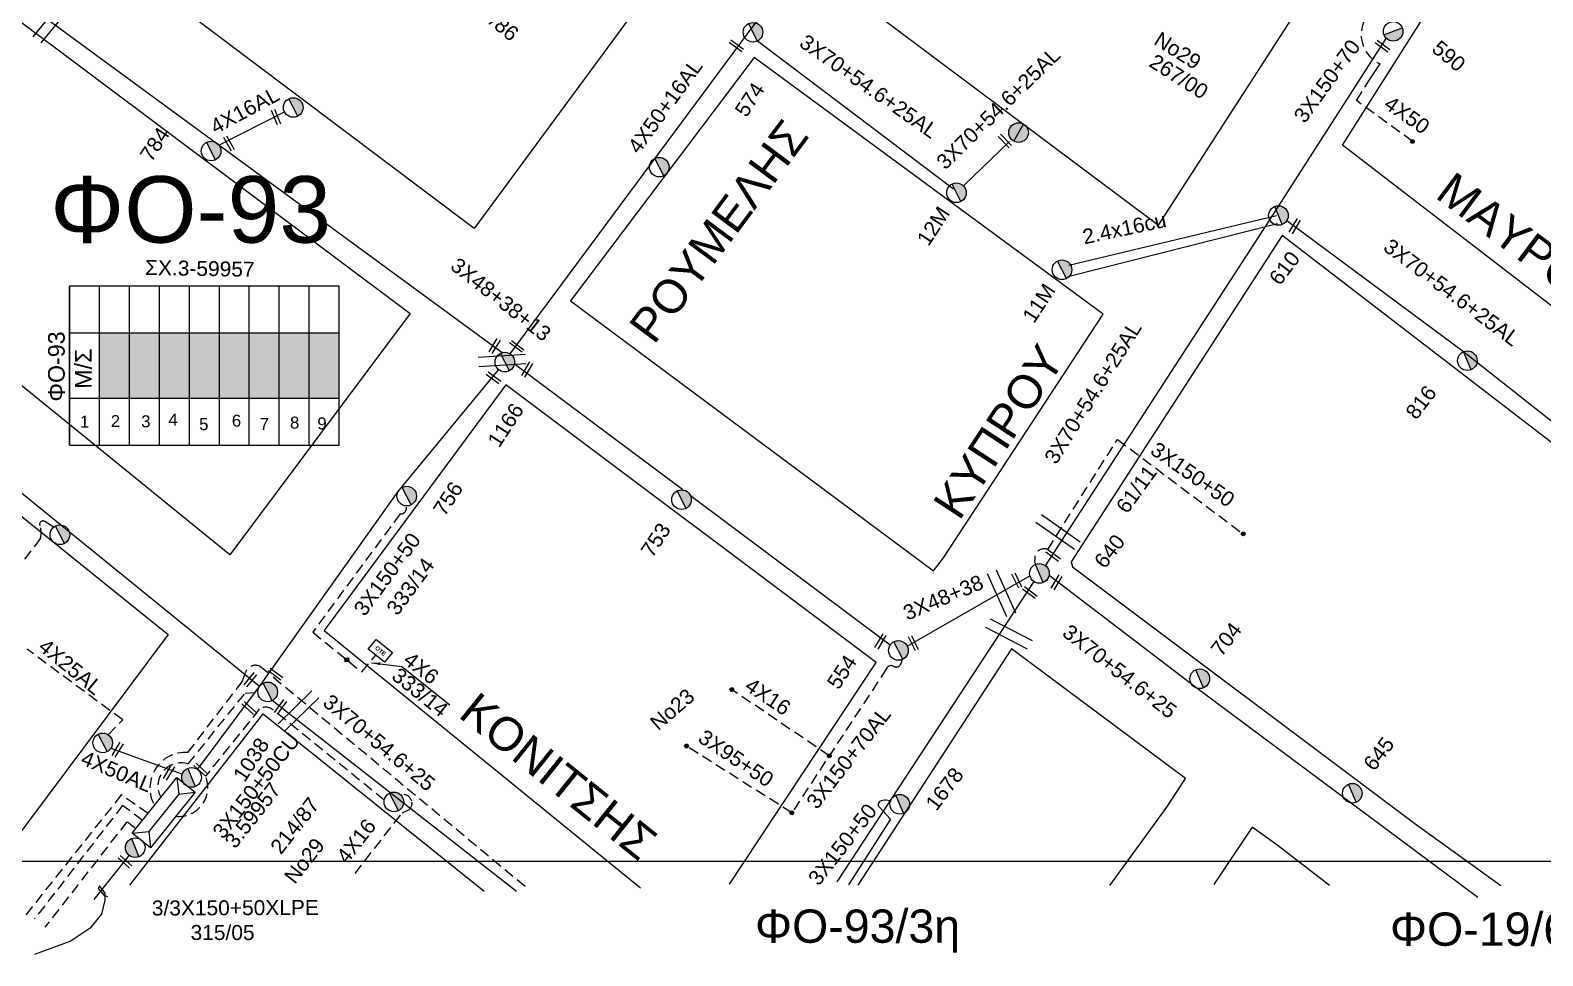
# Model space of a CAD drawing. Header units: millimetres. Extents: x 918 to 3138, y 719 to 1759.
# Drawn here: x 2110.2 to 2292, y 732.2 to 843.5 of the extents above; entities that cross this region are included whole.
import ezdxf
from ezdxf.enums import TextEntityAlignment as Align

# ---------------------------------------------------------------- set-up
doc = ezdxf.new("R2010")
doc.units = ezdxf.units.MM
doc.header["$LTSCALE"] = 0.5
doc.linetypes.add('DASHED', pattern=[19.05, 12.7, -6.35])
for name, color, linetype in [('Pillar OTE', 7, 'Continuous'), ('Άγνωστα', 7, 'Continuous'), ('Ασφαλειοκιβώτια Χ.Τ 9 αναχωρήσεων', 7, 'Continuous'), ('Γυμνά εναέρια ΧΤ (3Φ)   4x50AL', 7, 'Continuous'), ('Γυμνά εναέρια ΧΤ και ΦΟΠ (3Φ)   4x50+16AL', 7, 'Continuous'), ('Εναέρια παροχή ΧΤ 4x16', 7, 'SYN_LINE'), ('Επιγραφές - Σχήματα', 7, 'Continuous'), ('Καλώδια ΧΤ   3x150+50AL', 7, 'DASHED'), ('Καλώδια ΧΤ   3x150+50CU', 7, 'DASHED'), ('Καλώδια ΧΤ   3x150+70AL', 7, 'DASHED'), ('Καλώδια ΧΤ   3x95+50CU', 7, 'DASHED'), ('Μηχανική τομή', 7, 'Continuous'), ('Στύλος Ξύλινος', 7, 'Continuous'), ('Στύλος Ξύλινος @ 1', 7, 'Continuous'), ('Στύλος ΦΜ', 7, 'Continuous'), ('Στύλος ΦΜ @ 1', 7, 'Continuous'), ('Συνδέσεις', 7, 'Continuous'), ('Συνεστραμμένα ΧΤ   3x70+54.6+25 AL', 7, 'SYN_LINE'), ('Τομή', 7, 'Continuous'), ('Υποσταθμός εναέριος 2 στύλων', 7, 'Continuous'), ('Υποσταθμός πόλεως', 7, 'Continuous'), ('Υπόβαθρο ΔΕΗ', 7, 'Continuous'), ('Υπόγεια καλώδια Παροχών ΧΤ   4x16AL', 7, 'DASHED'), ('Υπόγεια καλώδια Παροχών ΧΤ   4x6', 7, 'DASHED')]:
    doc.layers.add(name, color=color, linetype=linetype)
doc.styles.add('arial', font='ARIAL.TTF')
doc.styles.get("Standard").update_dxf_attribs({"font": 'ARIAL.TTF'})
doc.linetypes.add('SYN_LINE', pattern='A,0.5,-0.0001,["/\\/\\/\\/",Standard,S=0.1,R=0,X=0,Y=-0.05],-0.25', length=0.7501)
doc.dimstyles.new('ISO-25', dxfattribs={"dimtxt": 2.5, "dimasz": 2.5, "dimexe": 1.25, "dimexo": 0.625, "dimtad": 1, "dimtxsty": 'Standard', "dimcen": 2.5, "dimadec": 0, "dimazin": 0, "dimtfac": 1, "dimtmove": 0, "dimatfit": 3, "dimfxl": 1, "dimarcsym": 0})

# ---------------------------------------------------------------- blocks, each defined once
blk = doc.blocks.new('ΑΣΦΑΛΕΙΟΚΙΒΩΤΙΟ ΥΠΟΣΤΑΘΜΟΥ 9 ΑΝΑΧΩΡΗΣΕΩΝ')
at = {"layer": 'Ασφαλειοκιβώτια Χ.Τ 9 αναχωρήσεων', "ltscale": 40}
for p, q in [((-23.8, 40.36), (24.02, 40.36)), ((-9.72, 40.36), (-9.72, -40.64)), ((9.94, 40.36), (9.94, -40.64)), ((-23.8, 31.36), (24.02, 31.36)), ((-23.8, 22.36), (24.02, 22.36)), ((-23.8, 13.36), (24.02, 13.36)), ((-23.8, 4.36), (24.02, 4.36)), ((-23.8, -4.64), (24.02, -4.64)), ((-23.8, -13.64), (24.02, -13.64)), ((-23.8, -22.64), (24.02, -22.64)), ((-23.8, -31.64), (24.02, -31.64))]:
    blk.add_line(p, q, dxfattribs=at)
at = {"layer": 'Ασφαλειοκιβώτια Χ.Τ 9 αναχωρήσεων'}
blk.add_lwpolyline([(-23.8, -40.64), (24.02, -40.64), (24.02, 40.36), (-23.8, 40.36)], close=True, dxfattribs=at)
for s, p in [('1', (-18.54, 37.25)), ('2', (-18.39, 27.98)), ('3', (-18.45, 18.85)), ('4', (-17.96, 10.67)), ('5', (-19.3, 1.44)), ('6', (-18.25, -8.4)), ('7', (-19.23, -16.79)), ('8', (-18.84, -25.86)), ('9', (-19.09, -34.08))]:
    blk.add_text(s, height=3.6, rotation=270, dxfattribs=at).set_placement(p)
at = {"layer": 'Ασφαλειοκιβώτια Χ.Τ 9 αναχωρήσεων', "ltscale": 40}
for tag, height, p in [('ΟΝΟΜΑ', 5, (-0.16, 44.31)), ('ΚΕΙΜΕΝΟ 1', 2, (17.06, 35.59)), ('ΚΕΙΜΕΝΟ 2', 2, (17.06, 26.88)), ('ΚΕΙΜΕΝΟ 3', 2, (17.06, 17.69)), ('ΚΕΙΜΕΝΟ 4', 2, (17.06, 8.71)), ('ΚΕΙΜΕΝΟ 5', 2, (17.06, -0.13)), ('ΚΕΙΜΕΝΟ 6', 2, (17.06, -9.05)), ('ΚΕΙΜΕΝΟ 7', 2, (17.06, -18.13)), ('ΚΕΙΜΕΝΟ 8', 2, (17.06, -26.85)), ('ΚΕΙΜΕΝΟ 9', 2, (17.06, -35.99)), ('ΣΧ', 2, (-0.1, -42.64))]:
    blk.add_attdef(tag, text='', height=height, dxfattribs=at).set_placement(p, align=Align.MIDDLE_CENTER)
blk = doc.blocks.new('ΜΗΧΑΝΙΚΗ ΤΟΜΗ')
at = {"layer": 'Μηχανική τομή', "ltscale": 40}
for p, q in [((-1.89, 0.78), (1.89, 0.78)), ((1.89, 0), (-1.89, 0))]:
    blk.add_line(p, q, dxfattribs=at)
blk = doc.blocks.new('ΤΟΜΗ')
at = {"layer": 'Τομή', "ltscale": 40}
for p, q in [((-5.68, 0), (5.68, 0)), ((5.68, -2.33), (-5.68, -2.33))]:
    blk.add_line(p, q, dxfattribs=at)
blk = doc.blocks.new('ΥΠΑΡΧΩΝ ΤΣΙΜΕΝΤΕΝΙΟΣ ΣΤΥΛΟΣ')
at = {"layer": 'Στύλος ΦΜ'}
blk.add_hatch(color=7, dxfattribs=at).paths.add_polyline_path([(-1.29, -2.28, 0.574793), (2.62, 0, 0.268822), (1.3, 2.27)])
at = {"layer": 'Στύλος ΦΜ', "color": 7}
blk.add_line((-1.29, -2.28), (1.3, 2.27), dxfattribs=at)
blk.add_circle((0, 0), 2.62, dxfattribs=at)
at = {"layer": 'Στύλος ΦΜ', "flags": 4}
for tag, p in [('ΑΡΙΘΜΟΣ', (-4.68, 8.05)), ('ΤΥΠΟΣ', (-4.91, 3.03))]:
    blk.add_attdef(tag, p, '', height=4, dxfattribs=at)
blk = doc.blocks.new('ΥΠΟΣΤΑΘΜΟΣ ΕΝΑΕΡΙΟΣ ΕΠΙ 2 ΣΤΥΛΩΝ')
at = {"layer": 'Υποσταθμός εναέριος 2 στύλων', "linetype": 'Continuous'}
for points in [[(-11.97, -2.11, 0.574793), (-8.45, -0.07, 0.268822), (-9.64, 1.98)], [(9.68, -2.15, 0.574793), (13.19, -0.1, 0.268822), (12.01, 1.95)]]:
    blk.add_hatch(color=256, dxfattribs=at).paths.add_polyline_path(points)
for p, q in [((-11.97, -2.11), (-9.64, 1.98)), ((9.68, -2.15), (12.01, 1.95))]:
    blk.add_line(p, q, dxfattribs=at)
for centre in [(-10.81, -0.07), (10.84, -0.1)]:
    blk.add_circle(centre, 2.36, dxfattribs=at)
at = {"layer": 'Υποσταθμός πόλεως', "linetype": 'Continuous', "ltscale": 40}
blk.add_lwpolyline([(-8.57, 2.82), (8.57, 2.82), (8.57, -2.82), (-8.57, -2.82)], close=True, dxfattribs=at)
for points in [[(-5.75, 0), (-8.57, 2.82)], [(-8.57, -2.82), (-5.75, 0)], [(-5.75, 0), (5.75, 0)], [(5.75, 0), (8.57, 2.82)], [(8.57, -2.82), (5.75, 0)]]:
    blk.add_lwpolyline(points, dxfattribs=at)
at = {"layer": 'Υποσταθμός εναέριος 2 στύλων', "ltscale": 40, "flags": 1}
for tag, p in [('ΜΕΤΑΣΧΗΜΑΤΙΣΜΟΣ', (14.09, 2.51)), ('ΙΣΧΥΣ', (14.07, -0.28)), ('ΑΡΙΘΜΟΣ', (14.19, -3))]:
    blk.add_attdef(tag, p, '', height=1.8, dxfattribs=at)
blk = doc.blocks.new('_ΣΥΝΔΕΣΗ')
at = {"layer": 'Συνδέσεις', "linetype": 'SYN_LINE', "ltscale": 40}
blk.add_hatch(color=256, dxfattribs=at).paths.add_polyline_path([(0.5, -0.01, 1), (-0.5, -0.01, 1)])
at = {"layer": 'Συνδέσεις'}
blk.add_circle((0, -0.01), 0.5, dxfattribs=at)
blk = doc.blocks.new('TSONTA XT1')
at = {"ltscale": 40}
h = blk.add_hatch(color=256, dxfattribs=at)
h.dxf.hatch_style = 1
h.paths.add_polyline_path([(595.96, 2487.66), (597.07, 2488.77), (595.96, 2489.87), (594.85, 2488.77)])
blk.add_lwpolyline([(594.85, 2488.77), (595.96, 2489.87), (597.07, 2488.77), (595.96, 2487.66)], close=True, dxfattribs=at)
blk = doc.blocks.new('PILLAR ΟΤΕ')
at = {"layer": 'Pillar OTE', "ltscale": 40}
blk.add_lwpolyline([(-3.31, 2.02), (3.39, 2.02), (3.39, -1.99), (-3.31, -1.99)], close=True, dxfattribs=at)
at = {"layer": 'Pillar OTE', "insert": (-1.81, 0.71), "char_height": 1.3575, "width": 109.961, "attachment_point": 1}
blk.add_mtext('{\\fArial|b1|i0|c161|p34;OTE}', dxfattribs=at)
blk = doc.blocks.new('ΥΠΑΡΧΩΝ ΞΥΛΙΝΟΣ ΣΤΥΛΟΣ')
at = {"layer": 'Στύλος Ξύλινος'}
h = blk.add_hatch(color=7, dxfattribs=at)
h.paths.add_polyline_path([(-2.62, 0, 0.270008), (-1.29, -2.28), (1.3, 2.27, 0.576266)])
h.paths.add_polyline_path([(-1.29, -2.28, 0.574793), (2.62, 0, 0.268822), (1.3, 2.27)])
at = {"layer": 'Στύλος Ξύλινος', "color": 7}
blk.add_line((-1.29, -2.28), (1.3, 2.27), dxfattribs=at)
blk.add_circle((0, 0), 2.62, dxfattribs=at)
at = {"layer": 'Στύλος Ξύλινος', "flags": 4}
for tag, p in [('ΑΡΙΘΜΟΣ', (-4.91, 8.6)), ('ΤΥΠΟΣ', (-4.85, 3.39))]:
    blk.add_attdef(tag, p, '', height=4, dxfattribs=at)

msp = doc.modelspace()

# ---------------------------------------------------------------- hatches: boundary and pattern name
at = {"layer": 'Ασφαλειοκιβώτια Χ.Τ 9 αναχωρήσεων', "ltscale": 40}
for color, points in [(2, [(2118.55, 807.07), (2118.55, 799.21), (2122.15, 799.21), (2122.15, 807.07)]), (6, [(2122.15, 807.07), (2122.15, 799.21), (2125.75, 799.21), (2125.75, 807.07)]), (27, [(2125.75, 807.07), (2125.75, 799.21), (2129.35, 799.21), (2129.35, 807.07)]), (1, [(2129.35, 807.07), (2129.35, 799.21), (2132.95, 799.21), (2132.95, 807.07)]), (133, [(2132.95, 807.07), (2132.95, 799.21), (2136.55, 799.21), (2136.55, 807.07)]), (173, [(2136.55, 807.07), (2136.55, 799.21), (2140.15, 799.21), (2140.15, 807.07)]), (62, [(2140.15, 807.07), (2140.15, 799.21), (2143.75, 799.21), (2143.75, 807.07)]), (151, [(2143.75, 807.07), (2143.75, 799.21), (2147.35, 799.21), (2147.35, 807.08)])]:
    msp.add_hatch(color=color, dxfattribs=at).paths.add_polyline_path(points)

# ---------------------------------------------------------------- linework, layer by layer
at = {"layer": 'Άγνωστα', "color": 62, "linetype": 'DASHED', "ltscale": 0.2}
msp.add_lwpolyline([(2272.42, 839.42, -0.955729), (2275.34, 846.62, 0.221419), (2276.81, 846.23), (2278.41, 848.48)], format="xyb", dxfattribs=at)
at = {"layer": 'Άγνωστα', "color": 62, "ltscale": 40}
msp.add_lwpolyline([(2271.17, 837.5), (2272.42, 839.42)], dxfattribs=at)
at = {"layer": 'Άγνωστα', "color": 62, "linetype": 'DASHED', "ltscale": 0.2}
for points in [[(2276.33, 830.1), (2269.59, 835.01), (2271.17, 837.5)], [(2124.4, 749.29), (2121.17, 751.51), (2109.56, 736.91)]]:
    msp.add_lwpolyline(points, dxfattribs=at)
at = {"layer": 'Άγνωστα', "color": 27, "ltscale": 40}
msp.add_lwpolyline([(2137.78, 764.55), (2098.45, 796.48), (2080.84, 811.2)], dxfattribs=at)
at = {"layer": 'Άγνωστα', "color": 2, "linetype": 'SYN_LINE', "ltscale": 20}
for points in [[(2188.63, 788.19), (2168.41, 803.32)], [(2213.56, 769.53), (2189.57, 787.48)], [(2215.61, 769.4), (2230.36, 777.85)]]:
    msp.add_lwpolyline(points, dxfattribs=at)
at = {"layer": 'Άγνωστα', "color": 1, "linetype": 'DASHED', "ltscale": 0.2}
for points in [[(2231.04, 779.23), (2230.95, 779.76, -0.583766), (2232.49, 781.03), (2240.87, 794.26), (2255.98, 782.9)], [(2125.17, 750.25), (2125.17, 750.25, -0.596877), (2129.18, 756.62), (2135.71, 765.13), (2136.1, 766.25, -0.481066), (2137.96, 766.91), (2169.87, 740.39)]]:
    msp.add_lwpolyline(points, format="xyb", dxfattribs=at)
at = {"layer": 'Άγνωστα', "color": 27, "linetype": 'DASHED', "ltscale": 0.2}
msp.add_lwpolyline([(2113.05, 783.7), (2111.98, 784.39, 0.718485), (2111.38, 783.92, -0.149495), (2111.46, 782.37), (2102.36, 770.55)], format="xyb", dxfattribs=at)
at = {"layer": 'Άγνωστα', "color": 1, "linetype": 'SYN_LINE', "ltscale": 20}
msp.add_lwpolyline([(2232.66, 777.93), (2250.62, 764.23), (2284.18, 739.22)], dxfattribs=at)
at = {"layer": 'Άγνωστα', "color": 6, "ltscale": 40}
msp.add_lwpolyline([(2230.82, 777.19), (2207.14, 741.06)], dxfattribs=at)
at = {"layer": 'Άγνωστα', "color": 2, "linetype": 'DASHED', "ltscale": 0.2}
msp.add_lwpolyline([(2119.6, 758.74), (2121.34, 760.53), (2109.87, 769.02)], dxfattribs=at)
at = {"layer": 'Άγνωστα', "color": 6, "linetype": 'DASHED', "ltscale": 0.2}
for points in [[(2152.77, 750.87), (2139.39, 761.75, 0.335705), (2137.76, 761.81), (2131.29, 753.76)], [(2131.29, 753.76, -0.569773), (2127.73, 748.94)]]:
    msp.add_lwpolyline(points, format="xyb", dxfattribs=at)
at = {"layer": 'Άγνωστα', "color": 6, "ltscale": 40}
msp.add_lwpolyline([(2213.6, 750.81), (2213.31, 750.85, 0.101274), (2212.47, 750.82, 0.555277), (2212.23, 750.07), (2213.6, 748.61), (2208.54, 740.69)], format="xyb", dxfattribs=at)
at = {"layer": 'Άγνωστα', "color": 173, "linetype": 'DASHED', "ltscale": 0.2}
for points in [[(2123.72, 748.44), (2121.32, 750.23), (2110.75, 736.61)], [(2122.92, 747.44), (2121.84, 748.28), (2111.99, 735.59)]]:
    msp.add_lwpolyline(points, dxfattribs=at)
at = {"layer": 'Άγνωστα', "color": 133, "ltscale": 40}
msp.add_lwpolyline([(2122.11, 744.26), (2117.89, 738.94)], dxfattribs=at)
at = {"layer": 'Γυμνά εναέρια ΧΤ (3Φ)   4x50AL', "color": 2, "ltscale": 40}
msp.add_lwpolyline([(2119.92, 757.12), (2128.52, 754.01)], dxfattribs=at)
at = {"layer": 'Γυμνά εναέρια ΧΤ και ΦΟΠ (3Φ)   4x50+16AL', "color": 6, "ltscale": 40}
for points in [[(2167.9, 804.55), (2224.12, 880.49)], [(2166.92, 804.69), (2108.77, 847.37)]]:
    msp.add_lwpolyline(points, dxfattribs=at)
at = {"layer": 'Γυμνά εναέρια ΧΤ και ΦΟΠ (3Φ)   4x50+16AL', "color": 2, "linetype": 'Continuous', "ltscale": 0.2}
msp.add_lwpolyline([(2130.33, 754.55), (2137.78, 764.55), (2154.44, 788.01), (2166.51, 802.65)], dxfattribs=at)
at = {"layer": 'Εναέρια παροχή ΧΤ 4x16', "color": 62, "linetype": 'SYN_LINE', "ltscale": 20}
for points in [[(2235.04, 815.2), (2260, 821.17)], [(2235.24, 813.92), (2260.12, 820.22)]]:
    msp.add_lwpolyline(points, dxfattribs=at)
at = {"layer": 'Εναέρια παροχή ΧΤ 4x16', "color": 2, "linetype": 'DASHED', "ltscale": 0.2}
msp.add_lwpolyline([(2206.25, 756.22), (2194.53, 764.18)], dxfattribs=at)
at = {"layer": 'Εναέρια παροχή ΧΤ 4x16', "color": 6, "linetype": 'DASHED', "ltscale": 0.2}
msp.add_lwpolyline([(2149.27, 742.07), (2154.93, 749.37), (2155.52, 749.62, 0.379983), (2156.07, 750.78, 0.379272), (2154.71, 751.55, 24.666975)], format="xyb", dxfattribs=at)
at = {"layer": 'Επιγραφές - Σχήματα'}
msp.add_lwpolyline([(936.87, 1745.25), (2965.33, 1745.25), (2965.33, 743.52), (936.87, 743.52)], close=True, dxfattribs=at)
at = {"layer": 'Επιγραφές - Σχήματα', "color": 27, "linetype": 'DASHED', "ltscale": 0.2}
msp.add_lwpolyline([(2129.21, 755.23), (2136.04, 763.73), (2137.59, 763.83)], dxfattribs=at)
at = {"layer": 'Επιγραφές - Σχήματα', "ltscale": 0.2}
msp.add_lwpolyline([(2110.79, 732.38), (2115.02, 733.93), (2117.55, 735.62), (2118.82, 737.17), (2119.24, 738.86), (2119.24, 739.71), (2118.54, 740.56), (2118.4, 740.27), (2119.1, 739.43), (2119.53, 739.29)], dxfattribs=at)
at = {"layer": 'Επιγραφές - Σχήματα', "color": 27, "linetype": 'DASHED', "ltscale": 0.2}
msp.add_arc((2128.37, 752.56), 2.8, 72.4339, 209.2259, dxfattribs=at)
at = {"layer": 'Καλώδια ΧΤ   3x150+50AL', "color": 2, "linetype": 'DASHED', "ltscale": 0.2}
msp.add_lwpolyline([(2155.38, 786.28, -0.569364), (2154.68, 785.31), (2144.18, 771.1), (2148.02, 767.97)], format="xyb", dxfattribs=at)
at = {"layer": 'Καλώδια ΧΤ   3x150+70AL', "color": 2, "ltscale": 0.2}
msp.add_lwpolyline([(2214.95, 767.78), (2214.87, 767.36, -0.52257), (2214.01, 766.97, 0.447654), (2213.13, 766.7), (2201.74, 749.36)], format="xyb", dxfattribs=at)
at = {"layer": 'Καλώδια ΧΤ   3x95+50CU', "color": 2, "linetype": 'DASHED', "ltscale": 0.2}
msp.add_lwpolyline([(2201.74, 749.36), (2189.08, 757.4)], dxfattribs=at)
at = {"layer": 'Συνεστραμμένα ΧΤ   3x70+54.6+25 AL', "color": 6, "ltscale": 15}
msp.add_line((2227.91, 830.1), (2222.46, 824.83), dxfattribs=at)
at = {"layer": 'Συνεστραμμένα ΧΤ   3x70+54.6+25 AL', "color": 6, "linetype": 'SYN_LINE', "ltscale": 20}
msp.add_lwpolyline([(2197.61, 842.18), (2221.16, 824.41)], dxfattribs=at)
at = {"layer": 'Συνεστραμμένα ΧΤ   3x70+54.6+25 AL', "color": 62, "ltscale": 20}
for points in [[(2232.21, 779.08), (2259.17, 820.66), (2273.17, 842.49)], [(2261.22, 820.57), (2282.46, 804.82), (2312.12, 781.39)]]:
    msp.add_lwpolyline(points, dxfattribs=at)
at = {"layer": 'Συνεστραμμένα ΧΤ   3x70+54.6+25 AL', "color": 6, "ltscale": 20}
msp.add_lwpolyline([(2168.68, 739.89), (2139.3, 762.86)], dxfattribs=at)
at = {"layer": 'Υπόβαθρο ΔΕΗ'}
for points in [[(2115.47, 855.85), (2136.83, 884.79), (2185.36, 849.25), (2163.56, 819.63), (2115.47, 855.85)], [(2245.81, 820.02), (2264.18, 848.57), (2225.22, 878.11), (2204.84, 850.73), (2245.81, 820.02)], [(2330, 781.85), (2267.93, 829.66), (2290.19, 864.84), (2352.45, 818.68), (2330, 781.85)], [(2087.98, 817.96), (2107.87, 845.4), (2155.87, 809.39), (2134.23, 780.37), (2087.98, 817.96)], [(2218.75, 778.44), (2219.98, 780.01), (2239.17, 809.32), (2197.22, 840.17), (2175.13, 810.91), (2218.75, 778.44)], [(2304.57, 741.1), (2323.19, 770.69), (2260.66, 818.78), (2235.31, 779.55), (2235.47, 778.95), (2276.75, 747.95), (2286.95, 740.61)], [(2107.4, 744.84), (2057.75, 776.28), (2080.91, 807.8), (2126.82, 770.79), (2107.4, 744.84)], [(2194.26, 740.77), (2211.87, 767.44), (2167.38, 800.82), (2145.55, 771.27), (2183.58, 740.33)], [(2239.95, 740.63), (2246.82, 750.03), (2249.04, 753.5), (2228.16, 769.08), (2209.66, 740.64)], [(2154.89, 766.96), (2160.67, 762.34)], [(2122.2, 740.64), (2138.24, 761.25), (2164.77, 739.95)], [(2266.34, 740.61), (2260.18, 745.37), (2257.07, 747.65), (2252.45, 740.73)]]:
    msp.add_lwpolyline(points, dxfattribs=at)
at = {"layer": 'Υπόγεια καλώδια Παροχών ΧΤ   4x16AL', "color": 6, "linetype": 'Continuous', "ltscale": 0.2}
msp.add_lwpolyline([(2132.89, 829.66), (2140.77, 833.65)], dxfattribs=at)
at = {"layer": 'Υπόγεια καλώδια Παροχών ΧΤ   4x6', "color": 2, "linetype": 'DASHED', "ltscale": 0.2}
msp.add_lwpolyline([(2148.5, 767.57), (2150.06, 766.31), (2151.74, 768.33)], dxfattribs=at)

# ---------------------------------------------------------------- block references
at = {"layer": 'Pillar OTE', "xscale": 0.375, "yscale": 0.375, "zscale": 0.375, "rotation": 320.858150206251}
msp.add_blockref('PILLAR ΟΤΕ', (2152.28, 768.85), dxfattribs=at)
at = {"layer": 'Ασφαλειοκιβώτια Χ.Τ 9 αναχωρήσεων', "xscale": 0.4000000000000115, "yscale": 0.4000000000000115, "zscale": 0.4000000000000115, "rotation": 90.00754570506697}
msp.add_blockref('ΑΣΦΑΛΕΙΟΚΙΒΩΤΙΟ ΥΠΟΣΤΑΘΜΟΥ 9 ΑΝΑΧΩΡΗΣΕΩΝ', (2131.1, 803.1), dxfattribs=at).add_auto_attribs({'ΟΝΟΜΑ': 'ΦΟ-93'})
at = {"layer": 'Μηχανική τομή'}
for p, xscale, yscale, zscale, rotation in [((2194.96, 841.44), 0.4999999999999994, 0.4999999999999994, 0.4999999999999994, 323.4536695641671), ((2272.59, 841.41), 0.4999999999999994, 0.4999999999999994, 0.4999999999999994, 323.4536695641671), ((2139.59, 832.95), 0.4999999999999995, 0.4999999999999995, 0.4999999999999995, 292.2269065596613), ((2133.95, 829.74), 0.4999999999999995, 0.4999999999999995, 0.4999999999999995, 299.445189359683), ((2227.19, 830), 0.4999999999999994, 0.4999999999999994, 0.4999999999999994, 313.9855247946111), ((2262.34, 819.81), 0.4999999999999994, 0.4999999999999994, 0.4999999999999994, 58.8348111286886), ((2166.2, 805.39), 0.4999999999999994, 0.4999999999999994, 0.4999999999999994, 58.8348111286886), ((2168.57, 805.3), 0.4999999999999994, 0.4999999999999994, 0.4999999999999994, 323.4536695641671), ((2170.11, 802.57), 0.4999999999999994, 0.4999999999999994, 0.4999999999999994, 58.8348111286886), ((2165.78, 801.52), 0.4999999999999994, 0.4999999999999994, 0.4999999999999994, 323.4536695641671), ((2233.02, 780.15), 0.4999999999999994, 0.4999999999999994, 0.4999999999999994, 323.4536695641671), ((2228.59, 777.21), 0.4999999999999994, 0.4999999999999994, 0.4999999999999994, 295.8388181511822), ((2233.71, 776.97), 0.4999999999999994, 0.4999999999999994, 0.4999999999999994, 58.8348111286886), ((2230.24, 775.68), 0.4999999999999994, 0.4999999999999994, 0.4999999999999994, 323.4536695641671), ((2212.56, 769.86), 0.4999999999999994, 0.4999999999999994, 0.4999999999999994, 58.8348111286886), ((2216.18, 769.68), 0.4999999999999994, 0.4999999999999994, 0.4999999999999994, 295.8388181511822), ((2136.83, 765.24), 0.4999999999999995, 0.4999999999999995, 0.4999999999999995, 49.88446664530291), ((2139.59, 765.89), 0.4999999999999994, 0.4999999999999994, 0.4999999999999994, 323.4536695641671), ((2136.36, 761.82), 0.4999999999999995, 0.4999999999999995, 0.4999999999999995, 317.6898034270909), ((2140.46, 761.99), 0.4999999999999994, 0.4999999999999994, 0.4999999999999994, 54.77466289794445), ((2120.89, 756.85), 0.4999999999999994, 0.4999999999999994, 0.4999999999999994, 58.8348111286886), ((2127.07, 754.1), 0.4999999999999994, 0.4999999999999994, 0.4999999999999994, 58.8348111286886), ((2130.59, 754.4), 0.4999999999999995, 0.4999999999999995, 0.4999999999999995, 317.6898034270909), ((2121.48, 743.32), 0.4999999999999995, 0.4999999999999995, 0.4999999999999995, 317.6898034270909)]:
    msp.add_blockref('ΜΗΧΑΝΙΚΗ ΤΟΜΗ', p, dxfattribs=dict(at, xscale=xscale, yscale=yscale, zscale=zscale, rotation=rotation))
at = {"layer": 'Στύλος Ξύλινος @ 1', "ltscale": 40, "xscale": 0.4499999999998181, "yscale": 0.4499999999998181, "zscale": 0.4499999999998181}
msp.add_blockref('ΥΠΑΡΧΩΝ ΞΥΛΙΝΟΣ ΣΤΥΛΟΣ', (2228.99, 831.16), dxfattribs=at)
at = {"layer": 'Στύλος ΦΜ @ 1', "ltscale": 40}
ref = msp.add_blockref('ΥΠΑΡΧΩΝ ΤΣΙΜΕΝΤΕΝΙΟΣ ΣΤΥΛΟΣ', (2197.08, 843.22), dxfattribs=dict(at, xscale=0.4499999999998184, yscale=0.4499999999998184, zscale=0.4499999999998184, rotation=56.80099436645325))
ref.add_attrib('ΤΥΠΟΣ', '574', (2196.28, 832.88), dxfattribs={"layer": 'Στύλος ΦΜ', "height": 1.8, "rotation": 56.801, "flags": 4})
ref = msp.add_blockref('ΥΠΑΡΧΩΝ ΤΣΙΜΕΝΤΕΝΙΟΣ ΣΤΥΛΟΣ', (2274, 843.33), dxfattribs=dict(at, xscale=0.4499999999998183, yscale=0.4499999999998183, zscale=0.4499999999998183, rotation=320.3301755637111))
ref.add_attrib('ΤΥΠΟΣ', '590', (2278.51, 841.02), dxfattribs={"layer": 'Στύλος ΦΜ', "height": 1.8, "rotation": 320.3302, "flags": 4})
at = {"layer": 'Στύλος ΦΜ @ 1', "ltscale": 40, "xscale": 0.4499999999998184, "yscale": 0.4499999999998184, "zscale": 0.4499999999998184, "rotation": 56.80099436645325}
for p in [(2141.83, 834.18), (2185.81, 827), (2113.8, 782.8), (2118.94, 757.77), (2153.93, 750.67)]:
    msp.add_blockref('ΥΠΑΡΧΩΝ ΤΣΙΜΕΝΤΕΝΙΟΣ ΣΤΥΛΟΣ', p, dxfattribs=at)
at = {"layer": 'Στύλος ΦΜ @ 1', "ltscale": 40}
ref = msp.add_blockref('ΥΠΑΡΧΩΝ ΤΣΙΜΕΝΤΕΝΙΟΣ ΣΤΥΛΟΣ', (2131.96, 828.94), dxfattribs=dict(at, xscale=0.4499999999998184, yscale=0.4499999999998184, zscale=0.4499999999998184, rotation=56.80099436645325))
ref.add_attrib('ΤΥΠΟΣ', '784', (2124.8, 827.51), dxfattribs={"layer": 'Στύλος ΦΜ', "height": 1.8, "rotation": 56.801, "flags": 4})
ref = msp.add_blockref('ΥΠΑΡΧΩΝ ΤΣΙΜΕΝΤΕΝΙΟΣ ΣΤΥΛΟΣ', (2221.53, 823.92), dxfattribs=dict(at, xscale=0.4499999999998184, yscale=0.4499999999998184, zscale=0.4499999999998184, rotation=56.80099436645325))
ref.add_attrib('ΤΥΠΟΣ', '12M', (2218.16, 817.39), dxfattribs={"layer": 'Στύλος ΦΜ', "height": 1.8, "rotation": 56.801, "flags": 4})
ref = msp.add_blockref('ΥΠΑΡΧΩΝ ΤΣΙΜΕΝΤΕΝΙΟΣ ΣΤΥΛΟΣ', (2260.22, 821.19), dxfattribs=dict(at, xscale=0.4499999999998183, yscale=0.4499999999998183, zscale=0.4499999999998183, rotation=52.63929407640403))
ref.add_attrib('ΤΥΠΟΣ', '610', (2260.38, 812.66), dxfattribs={"layer": 'Στύλος ΦΜ', "height": 1.8, "rotation": 52.6393, "flags": 4})
ref = msp.add_blockref('ΥΠΑΡΧΩΝ ΤΣΙΜΕΝΤΕΝΙΟΣ ΣΤΥΛΟΣ', (2234.21, 814.66), dxfattribs=dict(at, xscale=0.4499999999998184, yscale=0.4499999999998184, zscale=0.4499999999998184, rotation=56.80099436645325))
ref.add_attrib('ΤΥΠΟΣ', '11M', (2230.84, 808.12), dxfattribs={"layer": 'Στύλος ΦΜ', "height": 1.8, "rotation": 56.801, "flags": 4})
ref = msp.add_blockref('ΥΠΑΡΧΩΝ ΤΣΙΜΕΝΤΕΝΙΟΣ ΣΤΥΛΟΣ', (2167.26, 803.56), dxfattribs=dict(at, xscale=0.4499999999998184, yscale=0.4499999999998184, zscale=0.4499999999998184, rotation=56.80099436645325))
ref.add_attrib('ΤΥΠΟΣ', '1166', (2166.57, 793.16), dxfattribs={"layer": 'Στύλος ΦΜ', "height": 1.8, "rotation": 56.801, "flags": 4})
ref = msp.add_blockref('ΥΠΑΡΧΩΝ ΤΣΙΜΕΝΤΕΝΙΟΣ ΣΤΥΛΟΣ', (2282.92, 803.73), dxfattribs=dict(at, xscale=0.4499999999998183, yscale=0.4499999999998183, zscale=0.4499999999998183, rotation=52.63929407640403))
ref.add_attrib('ΤΥΠΟΣ', '816', (2276.78, 796.52), dxfattribs={"layer": 'Στύλος ΦΜ', "height": 1.8, "rotation": 52.6393, "flags": 4})
ref = msp.add_blockref('ΥΠΑΡΧΩΝ ΤΣΙΜΕΝΤΕΝΙΟΣ ΣΤΥΛΟΣ', (2155.47, 787.45), dxfattribs=dict(at, xscale=0.4499999999998184, yscale=0.4499999999998184, zscale=0.4499999999998184, rotation=56.80099436645325))
ref.add_attrib('ΤΥΠΟΣ', '756', (2160.03, 784.89), dxfattribs={"layer": 'Στύλος ΦΜ', "height": 1.8, "rotation": 56.801, "flags": 4})
ref = msp.add_blockref('ΥΠΑΡΧΩΝ ΤΣΙΜΕΝΤΕΝΙΟΣ ΣΤΥΛΟΣ', (2188.49, 787.02), dxfattribs=dict(at, xscale=0.4499999999998184, yscale=0.4499999999998184, zscale=0.4499999999998184, rotation=56.80099436645325))
ref.add_attrib('ΤΥΠΟΣ', '753', (2184.99, 779.93), dxfattribs={"layer": 'Στύλος ΦΜ', "height": 1.8, "rotation": 56.801, "flags": 4})
ref = msp.add_blockref('ΥΠΑΡΧΩΝ ΤΣΙΜΕΝΤΕΝΙΟΣ ΣΤΥΛΟΣ', (2231.5, 778.15), dxfattribs=dict(at, xscale=0.4499999999998183, yscale=0.4499999999998183, zscale=0.4499999999998183, rotation=52.63929407640403))
ref.add_attrib('ΤΥΠΟΣ', '640', (2239.36, 778.61), dxfattribs={"layer": 'Στύλος ΦΜ', "height": 1.8, "rotation": 52.6393, "flags": 4})
ref = msp.add_blockref('ΥΠΑΡΧΩΝ ΤΣΙΜΕΝΤΕΝΙΟΣ ΣΤΥΛΟΣ', (2250.76, 765.48), dxfattribs=dict(at, xscale=0.4499999999998183, yscale=0.4499999999998183, zscale=0.4499999999998183, rotation=52.63929407640403))
ref.add_attrib('ΤΥΠΟΣ', '704', (2253.38, 768.03), dxfattribs={"layer": 'Στύλος ΦΜ', "height": 1.8, "rotation": 52.6393, "flags": 4})
ref = msp.add_blockref('ΥΠΑΡΧΩΝ ΤΣΙΜΕΝΤΕΝΙΟΣ ΣΤΥΛΟΣ', (2214.55, 768.89), dxfattribs=dict(at, xscale=0.4499999999998184, yscale=0.4499999999998184, zscale=0.4499999999998184, rotation=56.80099436645325))
ref.add_attrib('ΤΥΠΟΣ', '554', (2207.36, 764.05), dxfattribs={"layer": 'Στύλος ΦΜ', "height": 1.8, "rotation": 56.801, "flags": 4})
ref = msp.add_blockref('ΥΠΑΡΧΩΝ ΤΣΙΜΕΝΤΕΝΙΟΣ ΣΤΥΛΟΣ', (2138.76, 763.9), dxfattribs=dict(at, xscale=0.4499999999998184, yscale=0.4499999999998184, zscale=0.4499999999998184, rotation=56.80099436645325))
ref.add_attrib('ΤΥΠΟΣ', '1038', (2135.99, 752.93), dxfattribs={"layer": 'Στύλος ΦΜ', "height": 1.8, "rotation": 56.801, "flags": 4})
ref = msp.add_blockref('ΥΠΑΡΧΩΝ ΤΣΙΜΕΝΤΕΝΙΟΣ ΣΤΥΛΟΣ', (2269.09, 751.71), dxfattribs=dict(at, xscale=0.4499999999998183, yscale=0.4499999999998183, zscale=0.4499999999998183, rotation=52.63929407640403))
ref.add_attrib('ΤΥΠΟΣ', '645', (2271.71, 754.26), dxfattribs={"layer": 'Στύλος ΦΜ', "height": 1.8, "rotation": 52.6393, "flags": 4})
ref = msp.add_blockref('ΥΠΑΡΧΩΝ ΤΣΙΜΕΝΤΕΝΙΟΣ ΣΤΥΛΟΣ', (2214.71, 750.39), dxfattribs=dict(at, xscale=0.4499999999998183, yscale=0.4499999999998183, zscale=0.4499999999998183, rotation=52.63929407640403))
ref.add_attrib('ΤΥΠΟΣ', '1678', (2219.11, 749.47), dxfattribs={"layer": 'Στύλος ΦΜ', "height": 1.8, "rotation": 52.6393, "flags": 4})
at = {"layer": 'Συνδέσεις', "xscale": 0.4500000000002728, "yscale": 0.4500000000002728, "zscale": 0.4500000000002728}
for p in [(2276.33, 830.1), (2255.99, 782.9), (2194.53, 764.18), (2189.08, 757.4), (2206.25, 756.22), (2201.74, 749.36)]:
    msp.add_blockref('_ΣΥΝΔΕΣΗ', p, dxfattribs=at)
at = {"layer": 'Συνδέσεις', "xscale": 0.2825378131632758, "yscale": 0.2825378131632758, "zscale": 0.2825378131632758, "rotation": 320.5866719757628}
msp.add_blockref('TSONTA XT1', (1571.72, 331.42), dxfattribs=at)
at = {"layer": 'Τομή'}
for p, xscale, yscale, zscale, rotation in [((2112.4, 844.88), 0.4999999999999998, 0.4999999999999998, 0.4999999999999998, 50.48748241285512), ((2166.98, 803.18), 0.4999999999999997, 0.4999999999999997, 0.4999999999999997, 183.4718183104884), ((2233.38, 782.64), 0.4999999999999998, 0.4999999999999998, 0.4999999999999998, 144.8826150023538), ((2226.41, 775.51), 0.4999999999999997, 0.4999999999999997, 0.4999999999999997, 114.2191286859854), ((2227.56, 770.36), 0.4999999999999998, 0.4999999999999998, 0.4999999999999998, 152.65259680242), ((2142.05, 762.03), 0.4999999999999997, 0.4999999999999997, 0.4999999999999997, 44.19567156762251)]:
    msp.add_blockref('ΤΟΜΗ', p, dxfattribs=dict(at, xscale=xscale, yscale=yscale, zscale=zscale, rotation=rotation))
at = {"layer": 'Υποσταθμός εναέριος 2 στύλων', "xscale": 0.4999999999999999, "yscale": 0.4999999999999999, "zscale": 0.4999999999999999, "rotation": 231.3017148960204}
msp.add_blockref('ΥΠΟΣΤΑΘΜΟΣ ΕΝΑΕΡΙΟΣ ΕΠΙ 2 ΣΤΥΛΩΝ', (2126.27, 749.37), dxfattribs=at)

# ---------------------------------------------------------------- texts
at = {"ltscale": 40, "insert": (2112.62, 825.92), "char_height": 4, "width": 17.8089, "attachment_point": 1, "style": 'arial'}
msp.add_mtext('{\\H2x;ΦO-93}', dxfattribs=at)
at = {"layer": 'Άγνωστα', "ltscale": 40, "char_height": 1.8, "width": 17.1868, "attachment_point": 1, "style": 'arial'}
for s, insert, rotation in [('347/86', (2163.26, 848.37), 319.623), ('Νο29', (2246.07, 843.4), 327.5086), ('3X150+70', (2261.92, 833.23), 53.9285), ('267/00', (2245.5, 840.73), 327.5086), ('4X50+16AL', (2181.9, 829.54), 53.9285), ('4X50', (2273.78, 835.71), 325.0089), ('ΣX.3-59957', (2124.05, 815.84), 358.9846), ('3X48+38+13', (2161.69, 816.27), 321.7639), ('3X150+50', (2245.71, 794.1), 325.0089), ('61/11', (2240.57, 786.27), 53.9467), ('3X48+38', (2214.91, 774.11), 22.8989), ('3X70+54.6+25', (2235.21, 772.17), 321.9384), ('4X25AL', (2112.2, 770.46), 320.7043), ('4Χ6', (2156.04, 768.88), 321.3401), ('333/14', (2154.64, 766.96), 321.3401), ('Νο23', (2184.51, 760.51), 41.0134), ('3X95+50', (2191.34, 759.5), 326.1369), ('3.59957', (2133.45, 746.05), 51.9407), ('214/87', (2138.94, 745.35), 51.9407), ('3X150+50', (2203.56, 741.58), 51.9407), ('\\pt16.2;Νο29', (2140.61, 741.79), 51.9407), ('3/3X150+50XLPE', (2124.84, 738.81), 0.2111), ('315/05', (2129.5, 735.87), 359.923)]:
    msp.add_mtext(s, dxfattribs=dict(at, insert=insert, rotation=rotation))
at = {"layer": 'Γυμνά εναέρια ΧΤ (3Φ)   4x50AL', "ltscale": 40, "insert": (2116.86, 756.9), "char_height": 1.8, "width": 17.1868, "attachment_point": 1, "rotation": 337.2124, "style": 'arial'}
msp.add_mtext('4X50AL', dxfattribs=at)
at = {"layer": 'Εναέρια παροχή ΧΤ 4x16', "ltscale": 20, "char_height": 1.8, "width": 17.1868, "attachment_point": 1, "style": 'arial'}
for s, insert, rotation in [('4X16', (2196.94, 765.73), 326.1369), ('\\pt16.2;4X16', (2146.87, 744.22), 51.9407)]:
    msp.add_mtext(s, dxfattribs=dict(at, insert=insert, rotation=rotation))
at = {"layer": 'Επιγραφές - Σχήματα', "attachment_point": 1}
for s, insert, char_height, width, rotation in [('ΔΡΑΓΑΤΣΑΝΙΟΥ', (2290.5, 862.63), 4, 15.1545, 323.1319), ('ΜΑΥΡΟΜΙΧΑΛΑΙΩΝ', (2281.31, 826.63), 4, 15.1545, 323.1319), ('ΚΥΠΡΟΥ', (2218.53, 786.57), 4, 31.3333, 56.7131), ('Μ/Σ', (2115.63, 800.35), 2, 1.8097, 90.3062), ('ΚΟΝΙΤΣΗΣ', (2164.05, 764.09), 4, 15.1545, 321.2852)]:
    msp.add_mtext(s, dxfattribs=dict(at, insert=insert, char_height=char_height, width=width, rotation=rotation))
at = {"layer": 'Επιγραφές - Σχήματα', "insert": (2181.97, 807.94), "char_height": 4, "width": 90.8081, "attachment_point": 1, "rotation": 53.3266, "style": 'arial'}
msp.add_mtext('ΡΟΥΜΕΛΗΣ', dxfattribs=at)
at = {"layer": 'Επιγραφές - Σχήματα', "char_height": 4, "width": 15.1545, "attachment_point": 1}
for s, insert in [('ΦΟ-93/3η', (2197.32, 737.73)), ('ΦΟ-19/6η', (2273.62, 737.37))]:
    msp.add_mtext(s, dxfattribs=dict(at, insert=insert))
at = {"layer": 'Καλώδια ΧΤ   3x150+50CU', "ltscale": 0.2, "char_height": 1.8, "width": 17.1868, "attachment_point": 1, "style": 'arial'}
for s, insert, rotation in [('3X150+50', (2148.97, 773.95), 53.6184), ('333/14', (2152.9, 774.02), 53.6184), ('3X150+50CU', (2131.99, 747.2), 51.9407)]:
    msp.add_mtext(s, dxfattribs=dict(at, insert=insert, rotation=rotation))
at = {"layer": 'Καλώδια ΧΤ   3x150+70AL', "ltscale": 0.2, "insert": (2203.35, 750.78), "char_height": 1.8, "width": 17.1868, "attachment_point": 1, "rotation": 51.9407, "style": 'arial'}
msp.add_mtext('3X150+70AL', dxfattribs=at)
at = {"layer": 'Συνεστραμμένα ΧΤ   3x70+54.6+25 AL', "ltscale": 20, "char_height": 1.8, "width": 17.1868, "attachment_point": 1, "style": 'arial'}
for insert, rotation in [((2203.54, 843.1), 324.7801), ((2218.93, 827.88), 44.4707), ((2273.76, 818.54), 323.1287), ((2231.98, 792.09), 58.0213)]:
    msp.add_mtext('3X70+54.6+25AL', dxfattribs=dict(at, insert=insert, rotation=rotation))
at = {"layer": 'Συνεστραμμένα ΧΤ   3x70+54.6+25 AL', "ltscale": 40, "insert": (2146.4, 763.77), "char_height": 1.8, "width": 17.1868, "attachment_point": 1, "rotation": 320.2495, "style": 'arial'}
msp.add_mtext('3X70+54.6+25', dxfattribs=at)
at = {"layer": 'Υπόγεια καλώδια Παροχών ΧΤ   4x16AL', "ltscale": 0.2, "char_height": 1.8, "width": 17.1868, "attachment_point": 1, "style": 'arial'}
for s, insert, rotation in [('4X16AL', (2131.64, 832.51), 28.2961), ('2.4x16cu', (2236.52, 819.47), 12.0679)]:
    msp.add_mtext(s, dxfattribs=dict(at, insert=insert, rotation=rotation))

# ---------------------------------------------------------------- leaders
at = {"layer": 'Επιγραφές - Σχήματα', "ltscale": 40}
msp.add_leader([(2151.28, 767.4), (2154.89, 766.96)], dimstyle='ISO-25', override={"dimasz": 1, "dimtad": 0}, dxfattribs=at)

doc.saveas('drawing.dxf')
